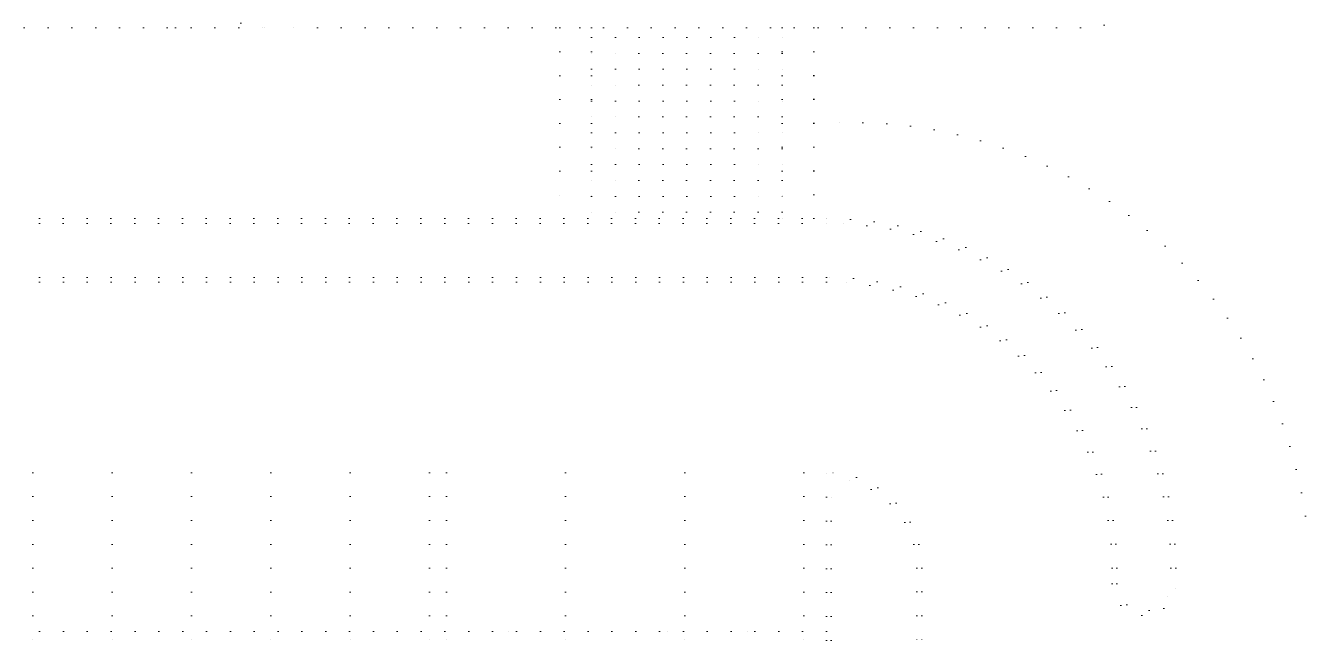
# Model space of a CAD drawing. Extents: x -5598 to 26293, y -3808 to 13850.
# Drawn here: x 18257 to 22289, y -3808 to -1872 of the extents above; entities that cross this region are included whole.
import ezdxf

# ---------------------------------------------------------------- set-up
doc = ezdxf.new("R2010")
doc.units = 0
doc.header["$LTSCALE"] = 100
doc.header["$MEASUREMENT"] = 0
doc.linetypes.add('DOT', pattern=[0.25, 0, -0.25])
doc.layers.add('YOLLAR', color=7, linetype='Continuous', lineweight=15)

# ---------------------------------------------------------------- blocks, each defined once
blk = doc.blocks.new('*U550')
at = {"color": 16, "linetype": 'ByBlock', "ltscale": 3}
for p, q in [((12850, -14200), (11478, -12437)), ((10120, -14200), (13150, -14200)), ((14860, -14500), (14900, -14500))]:
    blk.add_line(p, q, dxfattribs=at)
at = {"color": 0, "linetype": 'ByBlock', "ltscale": 3}
for p, q in [((15700, -14200), (13150, -14200)), ((14060, -14200), (14060, -14800)), ((14160, -14200), (14160, -14229.9)), ((14160, -14200), (14160, -14800)), ((14760, -14229.9), (14760, -14200)), ((14760, -14200), (14760, -14800)), ((14760, -14200), (14760, -14800)), ((14860, -14200), (14860, -14800)), ((14860, -14800), (14860, -14200)), ((14160, -14229.9), (14760, -14229.9)), ((14160, -14279.9), (14160, -14329.9)), ((14760, -14279.9), (14160, -14279.9)), ((14760, -14329.9), (14760, -14279.9)), ((14160, -14329.9), (14760, -14329.9)), ((14160, -14379.9), (14160, -14429.9)), ((14760, -14379.9), (14160, -14379.9)), ((14760, -14429.9), (14760, -14379.9)), ((14160, -14429.9), (14760, -14429.9)), ((14160, -14479.9), (14160, -14529.9)), ((14760, -14479.9), (14160, -14479.9)), ((14760, -14529.9), (14760, -14479.9)), ((14160, -14529.9), (14760, -14529.9)), ((14160, -14579.9), (14160, -14629.9)), ((14760, -14579.9), (14160, -14579.9)), ((14760, -14629.9), (14760, -14579.9)), ((14160, -14629.9), (14760, -14629.9)), ((14160, -14679.9), (14160, -14729.9)), ((14760, -14679.9), (14160, -14679.9)), ((14760, -14729.9), (14760, -14679.9)), ((14160, -14729.9), (14760, -14729.9)), ((14760, -14779.9), (14160, -14779.9)), ((14160, -14779.9), (14160, -14800)), ((14760, -14800), (14760, -14779.9)), ((11820, -14800), (14900, -14800)), ((11820, -14815), (14900, -14815)), ((14900, -14985), (11820, -14985)), ((14900, -15000), (11820, -15000)), ((12400, -15600), (12400, -16127.6)), ((12650, -15600), (12650, -16127.6)), ((12900, -15600), (12900, -16127.6)), ((13150, -15600), (13150, -16127.6)), ((13400, -15600), (13400, -16127.6)), ((13650, -15600), (13650, -16127.6)), ((13703.5, -15600), (13703.5, -16127.6)), ((14078.5, -15600), (14078.5, -16127.6)), ((14453.5, -15600), (14453.5, -16127.6)), ((14828.5, -15600), (14828.5, -16127.6)), ((14900, -16127.6), (14900, -15600)), ((14915, -16127.6), (14915, -15615.4)), ((15185, -15900), (15185, -16127.6)), ((15200, -15900), (15200, -16127.6)), ((15800, -15950), (15800, -15900)), ((15815, -15950), (15815, -15900)), ((15985, -15900), (15985, -15950)), ((16000, -15900), (16000, -15950)), ((14900, -16100), (11900, -16100)), ((13900, -16100), (13900, -16127.6)), ((14150, -16100), (14150, -16127.6)), ((14400, -16100), (14400, -16127.6)), ((14650, -16100), (14650, -16127.6))]:
    blk.add_line(p, q, dxfattribs=at)
for centre, radius, start, end in [((13150, -13900), 300, 180, 270), ((15700, -13900), 300, 270, 0), ((14900, -15900), 1100, 0, 90), ((14900, -15900), 1085, 0, 90), ((14900, -15900), 915, 0, 90), ((14900, -15900), 900, 0, 90), ((14900, -15900), 300, 0, 90), ((14900, -15900), 285, 0, 86.983), ((15900, -15950), 100, 180, 0), ((15900, -15950), 85, 180, 0)]:
    blk.add_arc(centre, radius, start, end, dxfattribs=at)
at = {"color": 16, "linetype": 'ByBlock', "ltscale": 3}
blk.add_arc((14981.3, -15939.2), 1441.5, 8.0714, 93.2348, dxfattribs=at)

msp = doc.modelspace()

# ---------------------------------------------------------------- block references
at = {"layer": 'YOLLAR', "color": 9, "linetype": 'DOT'}
msp.add_blockref('*U550', (5880, 12320.00004), dxfattribs=at)

doc.saveas('drawing.dxf')
